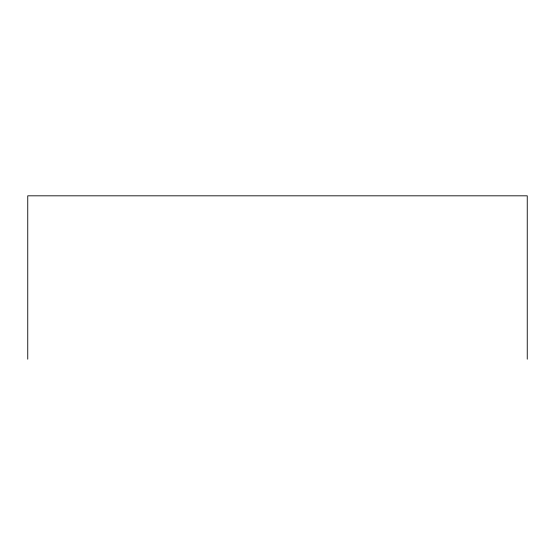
<?xml version="1.0" encoding="UTF-8"?>
<svg xmlns="http://www.w3.org/2000/svg" width="555" height="555" viewBox="0 0 555 555"><rect width="100%" height="100%" fill="white"/><g stroke="black" fill="none" stroke-linecap="round" stroke-linejoin="round"><path stroke-width="0.83" d="M527.25 359.182L527.25 195.818L27.75 195.818L27.75 359.182"/></g></svg>
